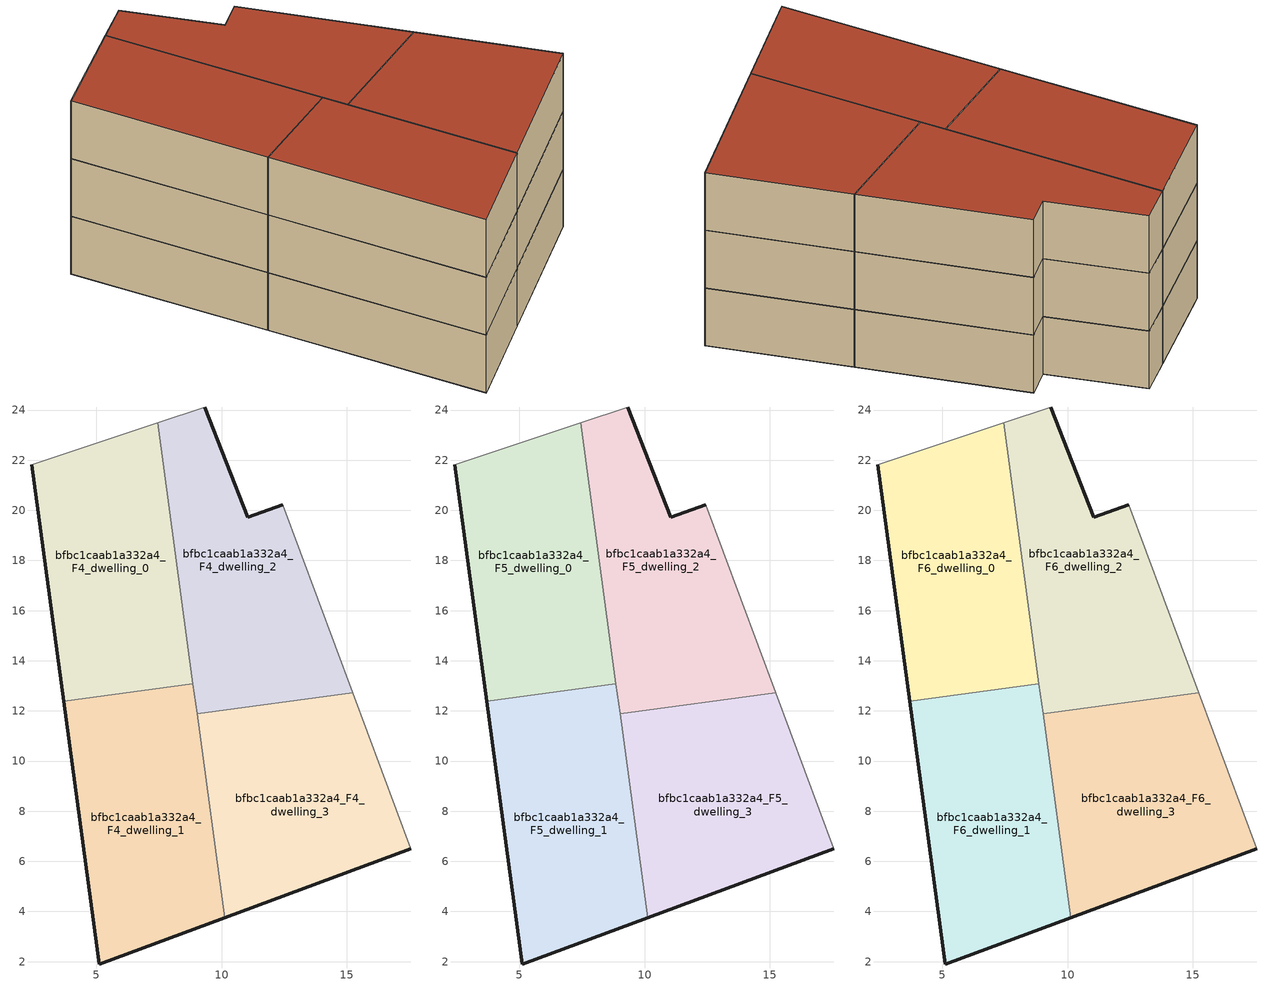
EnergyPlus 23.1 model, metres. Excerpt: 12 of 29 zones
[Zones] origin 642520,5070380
bfbc1caab1a332a4_F4_dwelling_0
 floor to bfbc1caab1a332a4_F3_dwelling_0 (EU_floor_Construction): 8.86,13.09 7.45,23.49 2.44,21.82 3.71,12.39 z12
 wall outside (EU_wall_Construction): 3.71,12.39 2.44,21.82 z12:15
 wall to bfbc1caab1a332a4_F4_dwelling_1 (EU_wall_Construction): 8.86,13.09 3.71,12.39 z12:15
 wall adiabatic (EU_wall_Construction): 2.44,21.82 7.45,23.49 z12:15
 wall to bfbc1caab1a332a4_F4_dwelling_2 (EU_wall_Construction): 7.45,23.49 8.86,13.09 z12:15
bfbc1caab1a332a4_F4_dwelling_1
 floor to bfbc1caab1a332a4_F3_dwelling_1 (EU_floor_Construction): 10.13,3.76 8.86,13.09 3.71,12.39 5.13,1.91 z12
 wall outside (EU_wall_Construction): 10.13,3.76 5.13,1.91 3.71,12.39 z12:15
 wall to bfbc1caab1a332a4_F4_dwelling_3 (EU_wall_Construction): 9.02,11.89 10.13,3.76 z12:15
 wall to bfbc1caab1a332a4_F4_dwelling_2 (EU_wall_Construction): 8.86,13.09 9.02,11.89 z12:15
bfbc1caab1a332a4_F4_dwelling_2
 floor to bfbc1caab1a332a4_F3_dwelling_2 (EU_floor_Construction): 15.23,12.73 12.44,20.22 11.04,19.72 9.34,24.12 7.45,23.49 9.02,11.89 z12
 wall outside (EU_wall_Construction): 9.34,24.12 11.04,19.72 12.44,20.22 z12:15
 wall adiabatic (EU_wall_Construction): 7.45,23.49 9.34,24.12 / 12.44,20.22 15.23,12.73 z12:15
 wall to bfbc1caab1a332a4_F4_dwelling_3 (EU_wall_Construction): 15.23,12.73 9.02,11.89 z12:15
bfbc1caab1a332a4_F4_dwelling_3
 floor to bfbc1caab1a332a4_F3_dwelling_3 (EU_floor_Construction): 17.54,6.51 15.23,12.73 9.02,11.89 10.13,3.76 z12
 wall outside (EU_wall_Construction): 17.54,6.51 10.13,3.76 z12:15
 wall adiabatic (EU_wall_Construction): 15.23,12.73 17.54,6.51 z12:15
bfbc1caab1a332a4_F5_dwelling_0
 floor to bfbc1caab1a332a4_F4_dwelling_0 (EU_floor_Construction): 8.86,13.09 7.45,23.49 2.44,21.82 3.71,12.39 z15
 wall outside (EU_wall_Construction): 3.71,12.39 2.44,21.82 z15:18
 wall to bfbc1caab1a332a4_F5_dwelling_1 (EU_wall_Construction): 8.86,13.09 3.71,12.39 z15:18
 wall adiabatic (EU_wall_Construction): 2.44,21.82 7.45,23.49 z15:18
 wall to bfbc1caab1a332a4_F5_dwelling_2 (EU_wall_Construction): 7.45,23.49 8.86,13.09 z15:18
bfbc1caab1a332a4_F5_dwelling_1
 floor to bfbc1caab1a332a4_F4_dwelling_1 (EU_floor_Construction): 10.13,3.76 8.86,13.09 3.71,12.39 5.13,1.91 z15
 wall outside (EU_wall_Construction): 10.13,3.76 5.13,1.91 3.71,12.39 z15:18
 wall to bfbc1caab1a332a4_F5_dwelling_3 (EU_wall_Construction): 9.02,11.89 10.13,3.76 z15:18
 wall to bfbc1caab1a332a4_F5_dwelling_2 (EU_wall_Construction): 8.86,13.09 9.02,11.89 z15:18
bfbc1caab1a332a4_F5_dwelling_2
 floor to bfbc1caab1a332a4_F4_dwelling_2 (EU_floor_Construction): 15.23,12.73 12.44,20.22 11.04,19.72 9.34,24.12 7.45,23.49 9.02,11.89 z15
 wall outside (EU_wall_Construction): 9.34,24.12 11.04,19.72 12.44,20.22 z15:18
 wall adiabatic (EU_wall_Construction): 7.45,23.49 9.34,24.12 / 12.44,20.22 15.23,12.73 z15:18
 wall to bfbc1caab1a332a4_F5_dwelling_3 (EU_wall_Construction): 15.23,12.73 9.02,11.89 z15:18
bfbc1caab1a332a4_F5_dwelling_3
 floor to bfbc1caab1a332a4_F4_dwelling_3 (EU_floor_Construction): 17.54,6.51 15.23,12.73 9.02,11.89 10.13,3.76 z15
 wall outside (EU_wall_Construction): 17.54,6.51 10.13,3.76 z15:18
 wall adiabatic (EU_wall_Construction): 15.23,12.73 17.54,6.51 z15:18
bfbc1caab1a332a4_F6_dwelling_0
 floor to bfbc1caab1a332a4_F5_dwelling_0 (EU_floor_Construction): 8.86,13.09 7.45,23.49 2.44,21.82 3.71,12.39 z18
 wall outside (EU_wall_Construction): 3.71,12.39 2.44,21.82 z18:21
 wall to bfbc1caab1a332a4_F6_dwelling_1 (EU_wall_Construction): 8.86,13.09 3.71,12.39 z18:21
 wall adiabatic (EU_wall_Construction): 2.44,21.82 7.45,23.49 z18:21
 wall to bfbc1caab1a332a4_F6_dwelling_2 (EU_wall_Construction): 7.45,23.49 8.86,13.09 z18:21
 roof outside (EU_roof_Construction): 7.45,23.49 8.86,13.09 3.71,12.39 2.44,21.82 z21
bfbc1caab1a332a4_F6_dwelling_1
 floor to bfbc1caab1a332a4_F5_dwelling_1 (EU_floor_Construction): 10.13,3.76 8.86,13.09 3.71,12.39 5.13,1.91 z18
 wall outside (EU_wall_Construction): 10.13,3.76 5.13,1.91 3.71,12.39 z18:21
 wall to bfbc1caab1a332a4_F6_dwelling_3 (EU_wall_Construction): 9.02,11.89 10.13,3.76 z18:21
 wall to bfbc1caab1a332a4_F6_dwelling_2 (EU_wall_Construction): 8.86,13.09 9.02,11.89 z18:21
 roof outside (EU_roof_Construction): 8.86,13.09 10.13,3.76 5.13,1.91 3.71,12.39 z21
bfbc1caab1a332a4_F6_dwelling_2
 floor to bfbc1caab1a332a4_F5_dwelling_2 (EU_floor_Construction): 15.23,12.73 12.44,20.22 11.04,19.72 9.34,24.12 7.45,23.49 9.02,11.89 z18
 wall outside (EU_wall_Construction): 9.34,24.12 11.04,19.72 12.44,20.22 z18:21
 wall adiabatic (EU_wall_Construction): 7.45,23.49 9.34,24.12 / 12.44,20.22 15.23,12.73 z18:21
 wall to bfbc1caab1a332a4_F6_dwelling_3 (EU_wall_Construction): 15.23,12.73 9.02,11.89 z18:21
 roof outside (EU_roof_Construction): 12.44,20.22 15.23,12.73 9.02,11.89 7.45,23.49 9.34,24.12 11.04,19.72 z21
bfbc1caab1a332a4_F6_dwelling_3
 floor to bfbc1caab1a332a4_F5_dwelling_3 (EU_floor_Construction): 17.54,6.51 15.23,12.73 9.02,11.89 10.13,3.76 z18
 wall outside (EU_wall_Construction): 17.54,6.51 10.13,3.76 z18:21
 wall adiabatic (EU_wall_Construction): 15.23,12.73 17.54,6.51 z18:21
 roof outside (EU_roof_Construction): 15.23,12.73 17.54,6.51 10.13,3.76 9.02,11.89 z21
[Building]
EU S2 Campaign: North Axis=0; Terrain=City; Solar Distribution=FullExterior
[Site:Location]
Lyon-Bron: Latitude=45.75; Longitude=5; Time Zone=1; Elevation=198
[SizingPeriod:WeatherFileDays]
AnnualSizingPeriod: Begin Month=1; Begin Day of Month=1; End Month=12; End Day of Month=31; Day of Week for Start Day=Monday; Use Weather File Daylight Saving Period=No; Use Weather File Rain and Snow Indicators=No
[MATERIAL]
EU_InternalMass_Material: Roughness=MediumRough; Thickness=0.1; Conductivity=1; Density=1800; Specific Heat=900; Thermal Absorptance=0.9; Solar Absorptance=0.7; Visible Absorptance=0.7
[MATERIAL:NOMASS] Roughness=MediumRough; Thermal Absorptance=0.9; Solar Absorptance=0.7; Visible Absorptance=0.7
Name | Thermal Resistance
EU_wall_NoMass | 0.776494
EU_roof_NoMass | 0.486893
EU_floor_NoMass | 0.421597
[CONSTRUCTION]
EU_wall_Construction: EU_wall_NoMass
EU_roof_Construction: EU_roof_NoMass
EU_floor_Construction: EU_floor_NoMass
EU_InternalMass_Construction: EU_InternalMass_Material
[ZONE] Type=1; Multiplier=1; Ceiling Height=autocalculate; Floor Area=autocalculate; Part of Total Floor Area=Yes
Name | Volume
bfbc1caab1a332a4_F4_dwelling_0; bfbc1caab1a332a4_F5_dwelling_0; bfbc1caab1a332a4_F6_dwelling_0; bfbc1caab1a332a4_F4_dwelling_1; bfbc1caab1a332a4_F5_dwelling_1; bfbc1caab1a332a4_F6_dwelling_1 | 155.867
bfbc1caab1a332a4_F4_dwelling_2; bfbc1caab1a332a4_F5_dwelling_2; bfbc1caab1a332a4_F6_dwelling_2 | 155.873
bfbc1caab1a332a4_F4_dwelling_3; bfbc1caab1a332a4_F5_dwelling_3; bfbc1caab1a332a4_F6_dwelling_3 | 155.881
[INTERNALMASS] Construction=EU_InternalMass_Construction
Name | Zone or ZoneList | Surface Area
bfbc1caab1a332a4_F4_dwelling_0_EU_InternalMass | bfbc1caab1a332a4_F4_dwelling_0 | 51.9567
bfbc1caab1a332a4_F4_dwelling_1_EU_InternalMass | bfbc1caab1a332a4_F4_dwelling_1 | 51.9563
bfbc1caab1a332a4_F4_dwelling_2_EU_InternalMass | bfbc1caab1a332a4_F4_dwelling_2 | 51.9579
bfbc1caab1a332a4_F4_dwelling_3_EU_InternalMass | bfbc1caab1a332a4_F4_dwelling_3 | 51.9585
bfbc1caab1a332a4_F5_dwelling_0_EU_InternalMass | bfbc1caab1a332a4_F5_dwelling_0 | 51.9567
bfbc1caab1a332a4_F5_dwelling_1_EU_InternalMass | bfbc1caab1a332a4_F5_dwelling_1 | 51.9563
bfbc1caab1a332a4_F5_dwelling_2_EU_InternalMass | bfbc1caab1a332a4_F5_dwelling_2 | 51.9579
bfbc1caab1a332a4_F5_dwelling_3_EU_InternalMass | bfbc1caab1a332a4_F5_dwelling_3 | 51.9585
bfbc1caab1a332a4_F6_dwelling_0_EU_InternalMass | bfbc1caab1a332a4_F6_dwelling_0 | 51.9567
bfbc1caab1a332a4_F6_dwelling_1_EU_InternalMass | bfbc1caab1a332a4_F6_dwelling_1 | 51.9563
bfbc1caab1a332a4_F6_dwelling_2_EU_InternalMass | bfbc1caab1a332a4_F6_dwelling_2 | 51.9579
bfbc1caab1a332a4_F6_dwelling_3_EU_InternalMass | bfbc1caab1a332a4_F6_dwelling_3 | 51.9585
[OTHEREQUIPMENT] Fuel Type=Electricity; Design Level Calculation Method=Watts/Area; Power per Zone Floor Area=1; Fraction Latent=0; Fraction Radiant=0; Fraction Lost=0; Carbon Dioxide Generation Rate=0; EndUse Subcategory=EU_Step8_InternalGains
Name | Zone or ZoneList or Space or SpaceList | Schedule
EU_Step8_InternalGain_bfbc1caab1a332a4_F4_dwelling_0_f000 | bfbc1caab1a332a4_F4_dwelling_0 | EU_Step8_GainSchedule_bfbc1caab1a332a4_F4_dwelling_0_f000
EU_Step8_InternalGain_bfbc1caab1a332a4_F4_dwelling_1_f000 | bfbc1caab1a332a4_F4_dwelling_1 | EU_Step8_GainSchedule_bfbc1caab1a332a4_F4_dwelling_1_f000
EU_Step8_InternalGain_bfbc1caab1a332a4_F4_dwelling_2_f000 | bfbc1caab1a332a4_F4_dwelling_2 | EU_Step8_GainSchedule_bfbc1caab1a332a4_F4_dwelling_2_f000
EU_Step8_InternalGain_bfbc1caab1a332a4_F4_dwelling_3_f000 | bfbc1caab1a332a4_F4_dwelling_3 | EU_Step8_GainSchedule_bfbc1caab1a332a4_F4_dwelling_3_f000
EU_Step8_InternalGain_bfbc1caab1a332a4_F5_dwelling_0_f000 | bfbc1caab1a332a4_F5_dwelling_0 | EU_Step8_GainSchedule_bfbc1caab1a332a4_F5_dwelling_0_f000
EU_Step8_InternalGain_bfbc1caab1a332a4_F5_dwelling_1_f000 | bfbc1caab1a332a4_F5_dwelling_1 | EU_Step8_GainSchedule_bfbc1caab1a332a4_F5_dwelling_1_f000
EU_Step8_InternalGain_bfbc1caab1a332a4_F5_dwelling_2_f000 | bfbc1caab1a332a4_F5_dwelling_2 | EU_Step8_GainSchedule_bfbc1caab1a332a4_F5_dwelling_2_f000
EU_Step8_InternalGain_bfbc1caab1a332a4_F5_dwelling_3_f000 | bfbc1caab1a332a4_F5_dwelling_3 | EU_Step8_GainSchedule_bfbc1caab1a332a4_F5_dwelling_3_f000
EU_Step8_InternalGain_bfbc1caab1a332a4_F6_dwelling_0_f000 | bfbc1caab1a332a4_F6_dwelling_0 | EU_Step8_GainSchedule_bfbc1caab1a332a4_F6_dwelling_0_f000
EU_Step8_InternalGain_bfbc1caab1a332a4_F6_dwelling_1_f000 | bfbc1caab1a332a4_F6_dwelling_1 | EU_Step8_GainSchedule_bfbc1caab1a332a4_F6_dwelling_1_f000
EU_Step8_InternalGain_bfbc1caab1a332a4_F6_dwelling_2_f000 | bfbc1caab1a332a4_F6_dwelling_2 | EU_Step8_GainSchedule_bfbc1caab1a332a4_F6_dwelling_2_f000
EU_Step8_InternalGain_bfbc1caab1a332a4_F6_dwelling_3_f000 | bfbc1caab1a332a4_F6_dwelling_3 | EU_Step8_GainSchedule_bfbc1caab1a332a4_F6_dwelling_3_f000
[ZONEVENTILATION:DESIGNFLOWRATE] Schedule=EU_AlwaysOn; Design Flow Rate Calculation Method=AirChanges/Hour; Air Changes per Hour=0.693814; Ventilation Type=Natural; Fan Pressure Rise=0; Fan Total Efficiency=1; Constant Term Coefficient=1; Temperature Term Coefficient=0; Velocity Term Coefficient=0; Velocity Squared Term Coefficient=0; Minimum Indoor Temperature=-100; Maximum Indoor Temperature=100; Delta Temperature=-100; Minimum Outdoor Temperature=-100; Maximum Outdoor Temperature=100; Maximum Wind Speed=40
Name | Zone or ZoneList or Space or SpaceList
EU_ConstantAir_bfbc1caab1a332a4_F4_dwelling_0 | bfbc1caab1a332a4_F4_dwelling_0
EU_ConstantAir_bfbc1caab1a332a4_F4_dwelling_1 | bfbc1caab1a332a4_F4_dwelling_1
EU_ConstantAir_bfbc1caab1a332a4_F4_dwelling_2 | bfbc1caab1a332a4_F4_dwelling_2
EU_ConstantAir_bfbc1caab1a332a4_F4_dwelling_3 | bfbc1caab1a332a4_F4_dwelling_3
EU_ConstantAir_bfbc1caab1a332a4_F5_dwelling_0 | bfbc1caab1a332a4_F5_dwelling_0
EU_ConstantAir_bfbc1caab1a332a4_F5_dwelling_1 | bfbc1caab1a332a4_F5_dwelling_1
EU_ConstantAir_bfbc1caab1a332a4_F5_dwelling_2 | bfbc1caab1a332a4_F5_dwelling_2
EU_ConstantAir_bfbc1caab1a332a4_F5_dwelling_3 | bfbc1caab1a332a4_F5_dwelling_3
EU_ConstantAir_bfbc1caab1a332a4_F6_dwelling_0 | bfbc1caab1a332a4_F6_dwelling_0
EU_ConstantAir_bfbc1caab1a332a4_F6_dwelling_1 | bfbc1caab1a332a4_F6_dwelling_1
EU_ConstantAir_bfbc1caab1a332a4_F6_dwelling_2 | bfbc1caab1a332a4_F6_dwelling_2
EU_ConstantAir_bfbc1caab1a332a4_F6_dwelling_3 | bfbc1caab1a332a4_F6_dwelling_3
[HVACTEMPLATE:ZONE:IDEALLOADSAIRSYSTEM] System Availability Schedule=EU_AlwaysOn; Maximum Heating Supply Air Temperature=50; Minimum Cooling Supply Air Temperature=13; Maximum Heating Supply Air Humidity Ratio=0.0156; Minimum Cooling Supply Air Humidity Ratio=0.0077; Heating Limit=NoLimit; Cooling Limit=NoLimit; Heating Availability Schedule=EU_AlwaysOn; Cooling Availability Schedule=EU_CoolingOff; Dehumidification Control Type=ConstantSensibleHeatRatio; Cooling Sensible Heat Ratio=0.7; Dehumidification Setpoint=60; Humidification Control Type=None; Humidification Setpoint=30; Outdoor Air Method=None; Outdoor Air Flow Rate per Person=0.00944; Outdoor Air Flow Rate per Zone Floor Area=0; Outdoor Air Flow Rate per Zone=0; Demand Controlled Ventilation Type=None; Outdoor Air Economizer Type=NoEconomizer; Heat Recovery Type=None; Sensible Heat Recovery Effectiveness=0.7; Latent Heat Recovery Effectiveness=0.65
Name | Template Thermostat
bfbc1caab1a332a4_F4_dwelling_0 | EU_HeatOnly_bfbc1caab1a332a4_F4_dwelling_0
bfbc1caab1a332a4_F4_dwelling_1 | EU_HeatOnly_bfbc1caab1a332a4_F4_dwelling_1
bfbc1caab1a332a4_F4_dwelling_2 | EU_HeatOnly_bfbc1caab1a332a4_F4_dwelling_2
bfbc1caab1a332a4_F4_dwelling_3 | EU_HeatOnly_bfbc1caab1a332a4_F4_dwelling_3
bfbc1caab1a332a4_F5_dwelling_0 | EU_HeatOnly_bfbc1caab1a332a4_F5_dwelling_0
bfbc1caab1a332a4_F5_dwelling_1 | EU_HeatOnly_bfbc1caab1a332a4_F5_dwelling_1
bfbc1caab1a332a4_F5_dwelling_2 | EU_HeatOnly_bfbc1caab1a332a4_F5_dwelling_2
bfbc1caab1a332a4_F5_dwelling_3 | EU_HeatOnly_bfbc1caab1a332a4_F5_dwelling_3
bfbc1caab1a332a4_F6_dwelling_0 | EU_HeatOnly_bfbc1caab1a332a4_F6_dwelling_0
bfbc1caab1a332a4_F6_dwelling_1 | EU_HeatOnly_bfbc1caab1a332a4_F6_dwelling_1
bfbc1caab1a332a4_F6_dwelling_2 | EU_HeatOnly_bfbc1caab1a332a4_F6_dwelling_2
bfbc1caab1a332a4_F6_dwelling_3 | EU_HeatOnly_bfbc1caab1a332a4_F6_dwelling_3
[SIZING:ZONE] Zone Cooling Design Supply Air Temperature Input Method=SupplyAirTemperature; Zone Cooling Design Supply Air Temperature=13; Zone Heating Design Supply Air Temperature Input Method=SupplyAirTemperature; Zone Heating Design Supply Air Temperature=50; Zone Cooling Design Supply Air Humidity Ratio=0.008; Zone Heating Design Supply Air Humidity Ratio=0.008; Cooling Design Air Flow Method=DesignDay; Cooling Design Air Flow Rate=0; Cooling Minimum Air Flow per Zone Floor Area=0.000762; Cooling Minimum Air Flow=0; Cooling Minimum Air Flow Fraction=0.2; Heating Design Air Flow Method=DesignDay; Heating Design Air Flow Rate=0; Heating Maximum Air Flow per Zone Floor Area=0.002032; Heating Maximum Air Flow=0.141576; Heating Maximum Air Flow Fraction=0.3; Account for Dedicated Outdoor Air System=No; Dedicated Outdoor Air System Control Strategy=NeutralSupplyAir; Dedicated Outdoor Air Low Setpoint Temperature for Design=autosize; Dedicated Outdoor Air High Setpoint Temperature for Design=autosize; Zone Load Sizing Method=Sensible Load Only No Latent Load; Zone Latent Cooling Design Supply Air Humidity Ratio Input Method=HumidityRatioDifference; Zone Cooling Design Supply Air Humidity Ratio Difference=0.005; Zone Latent Heating Design Supply Air Humidity Ratio Input Method=HumidityRatioDifference; Zone Humidification Design Supply Air Humidity Ratio Difference=0.005
bfbc1caab1a332a4_F4_dwelling_0; bfbc1caab1a332a4_F4_dwelling_1; bfbc1caab1a332a4_F4_dwelling_2; bfbc1caab1a332a4_F4_dwelling_3; bfbc1caab1a332a4_F5_dwelling_0; bfbc1caab1a332a4_F5_dwelling_1; bfbc1caab1a332a4_F5_dwelling_2; bfbc1caab1a332a4_F5_dwelling_3; bfbc1caab1a332a4_F6_dwelling_0; bfbc1caab1a332a4_F6_dwelling_1; bfbc1caab1a332a4_F6_dwelling_2; bfbc1caab1a332a4_F6_dwelling_3
[SCHEDULE:CONSTANT]
Name | Hourly Value
EU_AlwaysOn | 1
EU_CoolingOff | 0
[SCHEDULE:FILE] Column Number=1; Rows to Skip at Top=0; Number of Hours of Data=8760; Column Separator=Comma; Interpolate to Timestep=No; Minutes per Item=60; Adjust Schedule for Daylight Savings=Yes
Name | File
EU_Step8_GainSchedule_bfbc1caab1a332a4_F4_dwelling_0_f000 | ../../schedules/bfbc1caab1a332a4/bfbc1caab1a332a4_F4_dwelling_0_f000_gain.csv
EU_Step8_GainSchedule_bfbc1caab1a332a4_F4_dwelling_1_f000 | ../../schedules/bfbc1caab1a332a4/bfbc1caab1a332a4_F4_dwelling_1_f000_gain.csv
EU_Step8_GainSchedule_bfbc1caab1a332a4_F4_dwelling_2_f000 | ../../schedules/bfbc1caab1a332a4/bfbc1caab1a332a4_F4_dwelling_2_f000_gain.csv
EU_Step8_GainSchedule_bfbc1caab1a332a4_F4_dwelling_3_f000 | ../../schedules/bfbc1caab1a332a4/bfbc1caab1a332a4_F4_dwelling_3_f000_gain.csv
EU_Step8_GainSchedule_bfbc1caab1a332a4_F5_dwelling_0_f000 | ../../schedules/bfbc1caab1a332a4/bfbc1caab1a332a4_F5_dwelling_0_f000_gain.csv
EU_Step8_GainSchedule_bfbc1caab1a332a4_F5_dwelling_1_f000 | ../../schedules/bfbc1caab1a332a4/bfbc1caab1a332a4_F5_dwelling_1_f000_gain.csv
EU_Step8_GainSchedule_bfbc1caab1a332a4_F5_dwelling_2_f000 | ../../schedules/bfbc1caab1a332a4/bfbc1caab1a332a4_F5_dwelling_2_f000_gain.csv
EU_Step8_GainSchedule_bfbc1caab1a332a4_F5_dwelling_3_f000 | ../../schedules/bfbc1caab1a332a4/bfbc1caab1a332a4_F5_dwelling_3_f000_gain.csv
EU_Step8_GainSchedule_bfbc1caab1a332a4_F6_dwelling_0_f000 | ../../schedules/bfbc1caab1a332a4/bfbc1caab1a332a4_F6_dwelling_0_f000_gain.csv
EU_Step8_GainSchedule_bfbc1caab1a332a4_F6_dwelling_1_f000 | ../../schedules/bfbc1caab1a332a4/bfbc1caab1a332a4_F6_dwelling_1_f000_gain.csv
EU_Step8_GainSchedule_bfbc1caab1a332a4_F6_dwelling_2_f000 | ../../schedules/bfbc1caab1a332a4/bfbc1caab1a332a4_F6_dwelling_2_f000_gain.csv
EU_Step8_GainSchedule_bfbc1caab1a332a4_F6_dwelling_3_f000 | ../../schedules/bfbc1caab1a332a4/bfbc1caab1a332a4_F6_dwelling_3_f000_gain.csv
